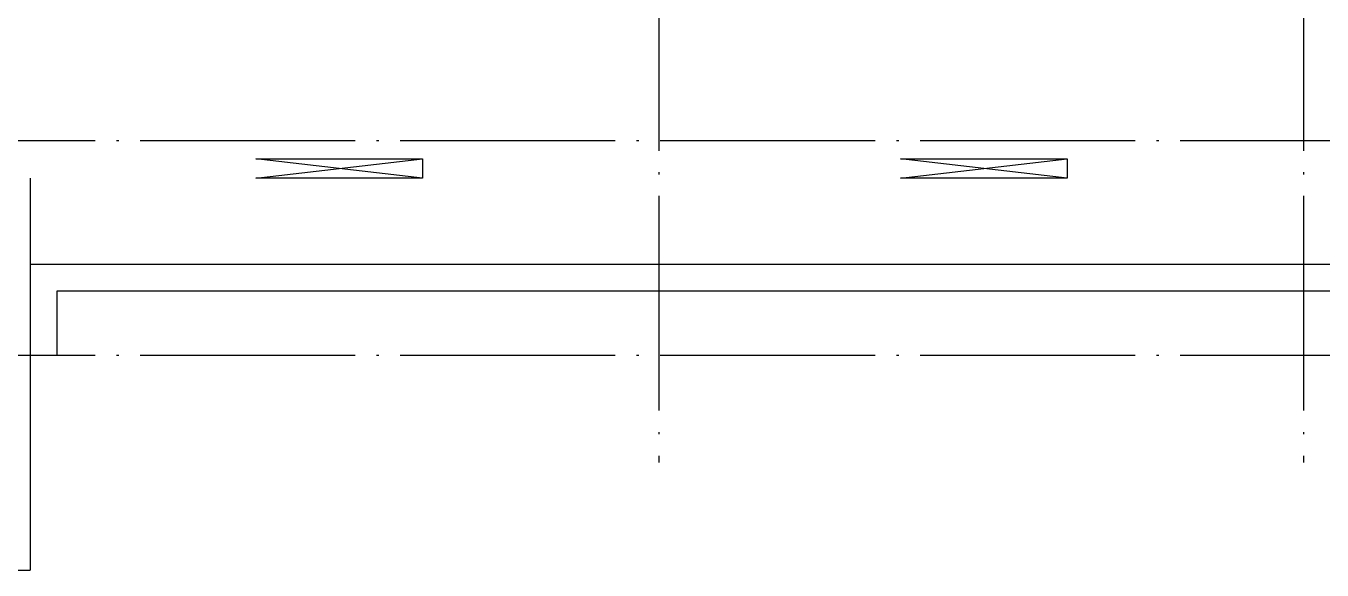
# Model space of a CAD drawing. Header units: millimetres. Extents: x 198973 to 283123, y 132052 to 191502.
# Drawn here: x 219170 to 231234, y 161166 to 166233 of the extents above; entities that cross this region are included whole.
import ezdxf

# ---------------------------------------------------------------- set-up
doc = ezdxf.new("R2010")
doc.units = ezdxf.units.MM
doc.header["$LTSCALE"] = 1000
doc.linetypes.add('CENTER', pattern=[2, 1.25, -0.25, 0.25, -0.25])
doc.linetypes.add('DOTE', pattern=[2.42, 2, -0.2, 0.02, -0.2])
for name, color, linetype in [('3T_WOOD', 21, 'Continuous'), ('ACS_PFG_FK', 30, 'Continuous'), ('DOTE', 1, 'CENTER'), ('STAIR', 2, 'Continuous')]:
    doc.layers.add(name, color=color, linetype=linetype)

msp = doc.modelspace()

# ---------------------------------------------------------------- linework, layer by layer
at = {"layer": '3T_WOOD'}
for p, q in [((219460, 163766), (248660, 163766)), ((219460, 163166), (219460, 163766)), ((219210, 163166), (219460, 163166))]:
    msp.add_line(p, q, dxfattribs=at)
msp.add_lwpolyline([(219210, 164016), (248910, 164016)], dxfattribs=at)
at = {"layer": 'ACS_PFG_FK'}
for p, q in [((222860, 164815), (221310, 164995)), ((221310, 164815), (222860, 164995)), ((221310, 164995), (222860, 164995)), ((222860, 164995), (222860, 164815)), ((228860, 164815), (227310, 164995)), ((227310, 164815), (228860, 164995)), ((227310, 164995), (228860, 164995)), ((228860, 164995), (228860, 164815)), ((222860, 164815), (221310, 164815)), ((228860, 164815), (227310, 164815))]:
    msp.add_line(p, q, dxfattribs=at)
at = {"layer": 'DOTE', "linetype": 'DOTE'}
for p, q in [((225060, 184011), (225060, 162168)), ((231060, 184011), (231060, 162168)), ((210554, 165166), (257417, 165166)), ((210554, 163166), (257417, 163166))]:
    msp.add_line(p, q, dxfattribs=at)
at = {"layer": 'STAIR'}
for p in [(219210, 164815), (216760, 161166)]:
    msp.add_line(p, (219210, 161166), dxfattribs=at)

doc.saveas('drawing.dxf')
